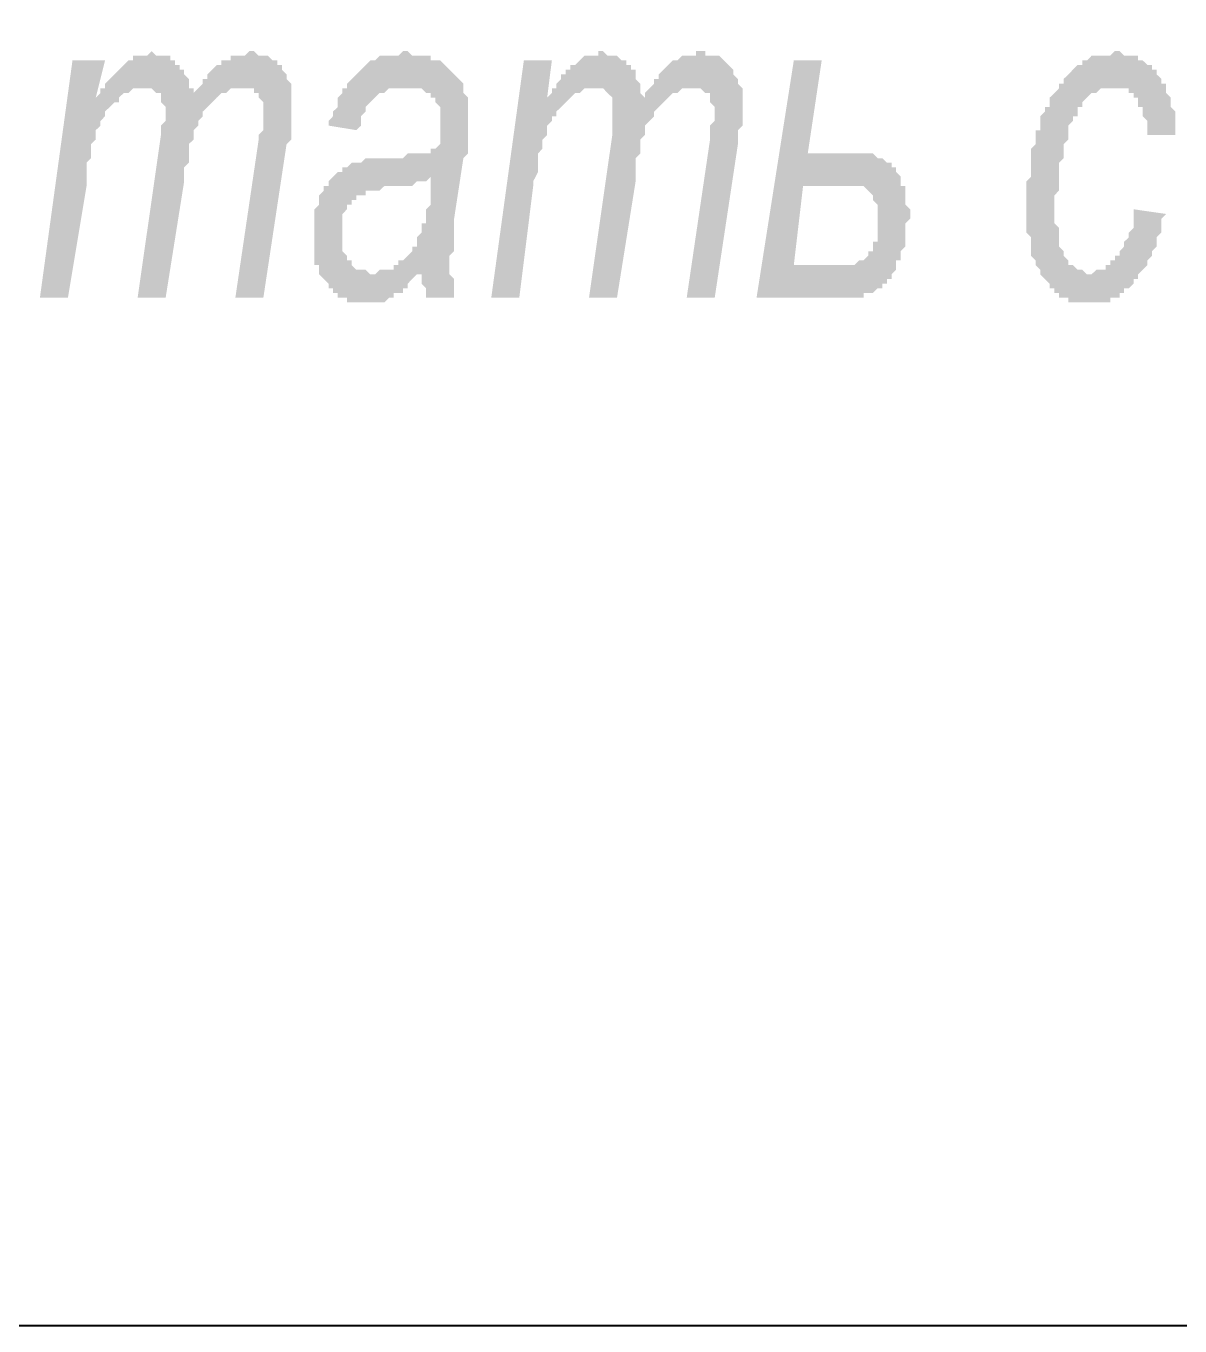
# Model space of a CAD drawing. Header units: millimetres. Extents: x 1372 to 666090, y 1285 to 31551.
# Drawn here: x 508545 to 509580, y 2747 to 3913 of the extents above; entities that cross this region are included whole.
import ezdxf

# ---------------------------------------------------------------- set-up
doc = ezdxf.new("R2010")
doc.units = ezdxf.units.MM
doc.layers.add('PDF _2D-чертеж - Общий_Ном._пера__21', color=7, linetype='Continuous')
doc.layers.add('PDF _75-АЗ Штамп', color=7, linetype='Continuous')

msp = doc.modelspace()

# ---------------------------------------------------------------- hatches: boundary and pattern name
at = {"layer": 'PDF _75-АЗ Штамп', "transparency": 33554559}
for points in [[(508557.6, 3669.2), (508586.8, 3881.9), (508616, 3881.9), (508607.7, 3848.6), (508611.9, 3852.7), (508611.9, 3856.9), (508616, 3856.9), (508616, 3861.1), (508620.2, 3865.3), (508624.4, 3869.4), (508624.4, 3869.4), (508628.5, 3873.6), (508628.5, 3873.6), (508632.7, 3877.8), (508632.7, 3877.8), (508632.7, 3877.8), (508636.9, 3881.9), (508641.1, 3881.9), (508641.1, 3886.1), (508645.2, 3886.1), (508649.4, 3886.1), (508649.4, 3886.1), (508653.6, 3886.1), (508657.7, 3890.3), (508657.7, 3890.3), (508661.9, 3886.1), (508666.1, 3886.1), (508666.1, 3886.1), (508670.3, 3886.1), (508674.4, 3886.1), (508674.4, 3881.9), (508678.6, 3881.9), (508678.6, 3877.8), (508682.8, 3877.8), (508682.8, 3873.6), (508686.9, 3873.6), (508686.9, 3869.4), (508691.1, 3865.3), (508691.1, 3861.1), (508691.1, 3856.9), (508695.3, 3856.9), (508695.3, 3852.7), (508695.3, 3848.6), (508695.3, 3852.7), (508699.5, 3856.9), (508699.5, 3856.9), (508703.6, 3861.1), (508703.6, 3865.3), (508707.8, 3865.3), (508707.8, 3869.4), (508712, 3873.6), (508712, 3873.6), (508716.1, 3877.8), (508720.3, 3877.8), (508720.3, 3877.8), (508720.3, 3881.9), (508724.5, 3881.9), (508728.7, 3881.9), (508728.7, 3886.1), (508732.8, 3886.1), (508737, 3886.1), (508737, 3886.1), (508741.2, 3886.1), (508745.3, 3890.3), (508745.3, 3890.3), (508749.5, 3890.3), (508753.7, 3886.1), (508753.7, 3886.1), (508757.9, 3886.1), (508762, 3886.1), (508762, 3886.1), (508766.2, 3881.9), (508770.4, 3881.9), (508770.4, 3877.8), (508774.5, 3877.8), (508774.5, 3873.6), (508774.5, 3873.6), (508778.7, 3869.4), (508778.7, 3865.3), (508778.7, 3865.3), (508782.9, 3861.1), (508782.9, 3856.9), (508782.9, 3852.7), (508782.9, 3848.6), (508782.9, 3844.4), (508782.9, 3840.2), (508782.9, 3836.1), (508782.9, 3831.9), (508782.9, 3831.9), (508782.9, 3827.7), (508782.9, 3823.5), (508782.9, 3819.4), (508782.9, 3811), (508778.7, 3806.9), (508778.7, 3806.9), (508757.9, 3669.2), (508732.8, 3669.2), (508753.7, 3811), (508753.7, 3815.2), (508757.9, 3819.4), (508757.9, 3823.5), (508757.9, 3827.7), (508757.9, 3831.9), (508757.9, 3836.1), (508757.9, 3836.1), (508757.9, 3840.2), (508757.9, 3844.4), (508753.7, 3848.6), (508753.7, 3848.6), (508753.7, 3852.7), (508749.5, 3852.7), (508749.5, 3856.9), (508745.3, 3856.9), (508741.2, 3856.9), (508741.2, 3856.9), (508741.2, 3856.9), (508737, 3856.9), (508732.8, 3856.9), (508732.8, 3856.9), (508728.7, 3856.9), (508724.5, 3852.7), (508724.5, 3852.7), (508720.3, 3852.7), (508716.1, 3848.6), (508716.1, 3848.6), (508712, 3844.4), (508712, 3844.4), (508707.8, 3840.2), (508707.8, 3840.2), (508703.6, 3836.1), (508703.6, 3831.9), (508699.5, 3827.7), (508699.5, 3827.7), (508699.5, 3823.5), (508699.5, 3823.5), (508695.3, 3819.4), (508695.3, 3815.2), (508695.3, 3815.2), (508695.3, 3811), (508691.1, 3806.9), (508691.1, 3802.7), (508691.1, 3798.5), (508691.1, 3794.3), (508691.1, 3790.2), (508686.9, 3786), (508686.9, 3781.8), (508686.9, 3777.7), (508686.9, 3773.5), (508670.3, 3669.2), (508645.2, 3669.2), (508666.1, 3815.2), (508666.1, 3819.4), (508666.1, 3823.5), (508670.3, 3827.7), (508670.3, 3831.9), (508670.3, 3836.1), (508670.3, 3836.1), (508670.3, 3840.2), (508666.1, 3844.4), (508666.1, 3848.6), (508666.1, 3848.6), (508666.1, 3852.7), (508661.9, 3852.7), (508657.7, 3856.9), (508657.7, 3856.9), (508653.6, 3856.9), (508653.6, 3856.9), (508649.4, 3856.9), (508645.2, 3856.9), (508645.2, 3856.9), (508641.1, 3856.9), (508636.9, 3852.7), (508636.9, 3852.7), (508632.7, 3852.7), (508628.5, 3848.6), (508628.5, 3848.6), (508628.5, 3844.4), (508624.4, 3844.4), (508620.2, 3840.2), (508620.2, 3840.2), (508616, 3836.1), (508616, 3831.9), (508616, 3831.9), (508611.9, 3827.7), (508611.9, 3823.5), (508607.7, 3819.4), (508607.7, 3819.4), (508607.7, 3815.2), (508607.7, 3811), (508603.5, 3806.9), (508603.5, 3806.9), (508603.5, 3802.7), (508603.5, 3798.5), (508603.5, 3794.3), (508599.4, 3790.2), (508599.4, 3786), (508599.4, 3781.8), (508599.4, 3773.5), (508599.4, 3769.3), (508599.4, 3769.3), (508582.7, 3669.2)], [(508962.2, 3669.2), (508991.4, 3881.9), (509016.5, 3881.9), (509012.3, 3848.6), (509016.5, 3852.7), (509016.5, 3856.9), (509020.6, 3856.9), (509020.6, 3861.1), (509024.8, 3865.3), (509024.8, 3869.4), (509029, 3869.4), (509029, 3873.6), (509033.2, 3873.6), (509033.2, 3877.8), (509037.3, 3877.8), (509037.3, 3877.8), (509041.5, 3881.9), (509041.5, 3881.9), (509045.7, 3886.1), (509049.8, 3886.1), (509049.8, 3886.1), (509054, 3886.1), (509058.2, 3886.1), (509058.2, 3890.3), (509062.4, 3890.3), (509066.5, 3886.1), (509066.5, 3886.1), (509070.7, 3886.1), (509074.9, 3886.1), (509074.9, 3886.1), (509079, 3881.9), (509083.2, 3881.9), (509083.2, 3877.8), (509087.4, 3877.8), (509087.4, 3873.6), (509091.6, 3873.6), (509091.6, 3869.4), (509091.6, 3865.3), (509095.7, 3861.1), (509095.7, 3856.9), (509095.7, 3856.9), (509095.7, 3852.7), (509099.9, 3848.6), (509099.9, 3852.7), (509104.1, 3856.9), (509104.1, 3856.9), (509108.2, 3861.1), (509108.2, 3865.3), (509112.4, 3865.3), (509112.4, 3869.4), (509116.6, 3873.6), (509116.6, 3873.6), (509120.7, 3877.8), (509120.7, 3877.8), (509120.7, 3877.8), (509124.9, 3881.9), (509129.1, 3881.9), (509129.1, 3881.9), (509133.3, 3886.1), (509137.4, 3886.1), (509137.4, 3886.1), (509141.6, 3886.1), (509145.8, 3886.1), (509145.8, 3890.3), (509149.9, 3890.3), (509154.1, 3890.3), (509154.1, 3886.1), (509158.3, 3886.1), (509162.5, 3886.1), (509166.6, 3886.1), (509166.6, 3886.1), (509170.8, 3881.9), (509170.8, 3881.9), (509175, 3877.8), (509175, 3877.8), (509179.1, 3873.6), (509179.1, 3873.6), (509179.1, 3869.4), (509183.3, 3865.3), (509183.3, 3865.3), (509183.3, 3861.1), (509187.5, 3856.9), (509187.5, 3852.7), (509187.5, 3848.6), (509187.5, 3844.4), (509187.5, 3840.2), (509187.5, 3836.1), (509187.5, 3831.9), (509187.5, 3831.9), (509187.5, 3827.7), (509187.5, 3823.5), (509183.3, 3819.4), (509183.3, 3811), (509183.3, 3806.9), (509183.3, 3806.9), (509162.5, 3669.2), (509137.4, 3669.2), (509158.3, 3811), (509158.3, 3815.2), (509158.3, 3819.4), (509158.3, 3823.5), (509162.5, 3827.7), (509162.5, 3831.9), (509162.5, 3836.1), (509162.5, 3836.1), (509162.5, 3840.2), (509158.3, 3844.4), (509158.3, 3848.6), (509158.3, 3848.6), (509158.3, 3852.7), (509154.1, 3852.7), (509149.9, 3856.9), (509149.9, 3856.9), (509145.8, 3856.9), (509141.6, 3856.9), (509141.6, 3856.9), (509141.6, 3856.9), (509137.4, 3856.9), (509133.3, 3856.9), (509133.3, 3856.9), (509129.1, 3852.7), (509124.9, 3852.7), (509124.9, 3852.7), (509120.7, 3848.6), (509120.7, 3848.6), (509116.6, 3844.4), (509116.6, 3844.4), (509112.4, 3840.2), (509112.4, 3840.2), (509108.2, 3836.1), (509108.2, 3831.9), (509104.1, 3827.7), (509104.1, 3827.7), (509099.9, 3823.5), (509099.9, 3823.5), (509099.9, 3819.4), (509099.9, 3815.2), (509099.9, 3815.2), (509095.7, 3811), (509095.7, 3806.9), (509095.7, 3802.7), (509095.7, 3798.5), (509091.6, 3794.3), (509091.6, 3790.2), (509091.6, 3786), (509091.6, 3781.8), (509091.6, 3777.7), (509091.6, 3773.5), (509074.9, 3669.2), (509049.8, 3669.2), (509070.7, 3815.2), (509070.7, 3819.4), (509070.7, 3823.5), (509070.7, 3827.7), (509070.7, 3831.9), (509070.7, 3836.1), (509070.7, 3836.1), (509070.7, 3840.2), (509070.7, 3844.4), (509070.7, 3848.6), (509070.7, 3848.6), (509066.5, 3852.7), (509066.5, 3852.7), (509062.4, 3856.9), (509062.4, 3856.9), (509058.2, 3856.9), (509054, 3856.9), (509054, 3856.9), (509049.8, 3856.9), (509045.7, 3856.9), (509045.7, 3856.9), (509041.5, 3852.7), (509041.5, 3852.7), (509037.3, 3852.7), (509033.2, 3848.6), (509033.2, 3848.6), (509029, 3844.4), (509029, 3844.4), (509024.8, 3840.2), (509024.8, 3840.2), (509020.6, 3836.1), (509020.6, 3831.9), (509016.5, 3831.9), (509016.5, 3827.7), (509012.3, 3823.5), (509012.3, 3819.4), (509012.3, 3819.4), (509012.3, 3815.2), (509008.1, 3811), (509008.1, 3806.9), (509008.1, 3806.9), (509008.1, 3802.7), (509004, 3798.5), (509004, 3794.3), (509004, 3790.2), (509004, 3786), (509004, 3781.8), (508999.8, 3773.5), (508999.8, 3769.3), (508999.8, 3769.3), (508987.3, 3669.2)], [(509537.9, 3748.5), (509567.1, 3744.3), (509562.9, 3740.1), (509562.9, 3736), (509562.9, 3731.8), (509562.9, 3727.6), (509558.7, 3723.4), (509558.7, 3719.3), (509558.7, 3715.1), (509554.6, 3710.9), (509554.6, 3706.8), (509550.4, 3702.6), (509550.4, 3702.6), (509550.4, 3698.4), (509546.2, 3694.2), (509546.2, 3694.2), (509542, 3690.1), (509542, 3685.9), (509537.9, 3685.9), (509537.9, 3681.7), (509537.9, 3681.7), (509533.7, 3677.6), (509529.5, 3677.6), (509529.5, 3673.4), (509525.4, 3673.4), (509525.4, 3669.2), (509521.2, 3669.2), (509517, 3669.2), (509517, 3665), (509512.8, 3665), (509508.7, 3665), (509508.7, 3665), (509504.5, 3665), (509500.3, 3665), (509500.3, 3665), (509496.2, 3665), (509496.2, 3665), (509492, 3665), (509487.8, 3665), (509483.6, 3665), (509483.6, 3665), (509479.5, 3665), (509479.5, 3669.2), (509475.3, 3669.2), (509471.1, 3669.2), (509471.1, 3673.4), (509467, 3673.4), (509467, 3677.6), (509462.8, 3677.6), (509462.8, 3681.7), (509458.6, 3685.9), (509458.6, 3685.9), (509454.4, 3690.1), (509454.4, 3690.1), (509454.4, 3694.2), (509450.3, 3698.4), (509450.3, 3702.6), (509450.3, 3702.6), (509446.1, 3706.8), (509446.1, 3710.9), (509446.1, 3715.1), (509446.1, 3719.3), (509446.1, 3723.4), (509441.9, 3727.6), (509441.9, 3731.8), (509441.9, 3736), (509441.9, 3740.1), (509441.9, 3744.3), (509441.9, 3748.5), (509441.9, 3748.5), (509441.9, 3752.6), (509441.9, 3756.8), (509441.9, 3761), (509441.9, 3765.2), (509441.9, 3769.3), (509441.9, 3773.5), (509446.1, 3777.7), (509446.1, 3781.8), (509446.1, 3786), (509446.1, 3790.2), (509446.1, 3794.3), (509446.1, 3798.5), (509446.1, 3802.7), (509450.3, 3806.9), (509450.3, 3811), (509450.3, 3815.2), (509450.3, 3819.4), (509454.4, 3819.4), (509454.4, 3823.5), (509454.4, 3827.7), (509454.4, 3831.9), (509458.6, 3836.1), (509458.6, 3840.2), (509462.8, 3840.2), (509462.8, 3844.4), (509462.8, 3848.6), (509467, 3852.7), (509467, 3852.7), (509471.1, 3856.9), (509471.1, 3861.1), (509475.3, 3861.1), (509475.3, 3865.3), (509479.5, 3869.4), (509479.5, 3869.4), (509479.5, 3869.4), (509483.6, 3873.6), (509483.6, 3873.6), (509487.8, 3877.8), (509492, 3877.8), (509492, 3881.9), (509496.2, 3881.9), (509496.2, 3881.9), (509500.3, 3886.1), (509504.5, 3886.1), (509504.5, 3886.1), (509508.7, 3886.1), (509512.8, 3886.1), (509512.8, 3886.1), (509517, 3886.1), (509521.2, 3890.3), (509521.2, 3890.3), (509525.4, 3890.3), (509529.5, 3886.1), (509529.5, 3886.1), (509533.7, 3886.1), (509537.9, 3886.1), (509542, 3886.1), (509542, 3881.9), (509546.2, 3881.9), (509546.2, 3881.9), (509550.4, 3877.8), (509554.6, 3877.8), (509554.6, 3873.6), (509558.7, 3873.6), (509558.7, 3869.4), (509558.7, 3869.4), (509562.9, 3865.3), (509562.9, 3861.1), (509567.1, 3861.1), (509567.1, 3856.9), (509567.1, 3852.7), (509571.2, 3848.6), (509571.2, 3844.4), (509571.2, 3844.4), (509571.2, 3840.2), (509575.4, 3836.1), (509575.4, 3831.9), (509575.4, 3827.7), (509575.4, 3823.5), (509575.4, 3819.4), (509575.4, 3815.2), (509550.4, 3815.2), (509550.4, 3819.4), (509550.4, 3823.5), (509550.4, 3827.7), (509546.2, 3831.9), (509546.2, 3836.1), (509546.2, 3840.2), (509542, 3840.2), (509542, 3844.4), (509542, 3848.6), (509537.9, 3848.6), (509537.9, 3852.7), (509533.7, 3852.7), (509533.7, 3856.9), (509529.5, 3856.9), (509525.4, 3856.9), (509525.4, 3856.9), (509521.2, 3856.9), (509521.2, 3856.9), (509517, 3856.9), (509512.8, 3856.9), (509512.8, 3856.9), (509508.7, 3856.9), (509504.5, 3852.7), (509504.5, 3852.7), (509500.3, 3852.7), (509496.2, 3848.6), (509496.2, 3848.6), (509492, 3844.4), (509492, 3844.4), (509492, 3840.2), (509487.8, 3840.2), (509487.8, 3836.1), (509487.8, 3831.9), (509483.6, 3831.9), (509483.6, 3827.7), (509479.5, 3823.5), (509479.5, 3819.4), (509479.5, 3815.2), (509479.5, 3811), (509475.3, 3806.9), (509475.3, 3802.7), (509475.3, 3802.7), (509475.3, 3798.5), (509475.3, 3794.3), (509471.1, 3790.2), (509471.1, 3786), (509471.1, 3781.8), (509471.1, 3777.7), (509471.1, 3773.5), (509471.1, 3769.3), (509471.1, 3765.2), (509467, 3761), (509467, 3756.8), (509467, 3752.6), (509467, 3748.5), (509467, 3748.5), (509467, 3740.1), (509467, 3736), (509471.1, 3731.8), (509471.1, 3727.6), (509471.1, 3723.4), (509471.1, 3719.3), (509471.1, 3715.1), (509471.1, 3715.1), (509475.3, 3710.9), (509475.3, 3706.8), (509475.3, 3706.8), (509479.5, 3702.6), (509479.5, 3698.4), (509483.6, 3698.4), (509487.8, 3694.2), (509487.8, 3694.2), (509492, 3694.2), (509492, 3694.2), (509496.2, 3690.1), (509496.2, 3690.1), (509500.3, 3690.1), (509504.5, 3694.2), (509504.5, 3694.2), (509508.7, 3694.2), (509512.8, 3694.2), (509512.8, 3698.4), (509517, 3698.4), (509517, 3702.6), (509521.2, 3702.6), (509521.2, 3706.8), (509525.4, 3706.8), (509525.4, 3710.9), (509525.4, 3710.9), (509529.5, 3715.1), (509529.5, 3719.3), (509533.7, 3723.4), (509533.7, 3727.6), (509533.7, 3727.6), (509537.9, 3731.8), (509537.9, 3736), (509537.9, 3740.1), (509537.9, 3748.5), (509537.9, 3748.5)]]:
    msp.add_hatch(color=256, dxfattribs=at).paths.add_polyline_path(points)
h = msp.add_hatch(color=256, dxfattribs=at)
h.paths.add_polyline_path([(508899.7, 3694.2), (508899.7, 3690.1), (508895.5, 3690.1), (508891.3, 3685.9), (508891.3, 3685.9), (508887.2, 3681.7), (508887.2, 3677.6), (508883, 3677.6), (508883, 3673.4), (508878.8, 3673.4), (508874.6, 3673.4), (508874.6, 3669.2), (508870.5, 3669.2), (508870.5, 3669.2), (508866.3, 3665), (508862.1, 3665), (508862.1, 3665), (508858, 3665), (508853.8, 3665), (508853.8, 3665), (508849.6, 3665), (508849.6, 3665), (508845.5, 3665), (508841.3, 3665), (508841.3, 3665), (508837.1, 3665), (508832.9, 3665), (508832.9, 3669.2), (508828.8, 3669.2), (508824.6, 3669.2), (508824.6, 3673.4), (508820.4, 3673.4), (508820.4, 3677.6), (508816.3, 3677.6), (508816.3, 3681.7), (508812.1, 3685.9), (508812.1, 3685.9), (508807.9, 3690.1), (508807.9, 3694.2), (508807.9, 3698.4), (508803.7, 3698.4), (508803.7, 3702.6), (508803.7, 3706.8), (508803.7, 3710.9), (508803.7, 3715.1), (508803.7, 3719.3), (508803.7, 3723.4), (508803.7, 3727.6), (508803.7, 3731.8), (508803.7, 3736), (508803.7, 3740.1), (508803.7, 3744.3), (508803.7, 3744.3), (508803.7, 3748.5), (508807.9, 3752.6), (508807.9, 3756.8), (508807.9, 3756.8), (508807.9, 3761), (508812.1, 3765.2), (508812.1, 3769.3), (508816.3, 3769.3), (508816.3, 3773.5), (508820.4, 3777.7), (508820.4, 3777.7), (508824.6, 3781.8), (508824.6, 3781.8), (508828.8, 3781.8), (508828.8, 3786), (508832.9, 3786), (508837.1, 3790.2), (508837.1, 3790.2), (508841.3, 3790.2), (508845.5, 3790.2), (508845.5, 3790.2), (508849.6, 3794.3), (508849.6, 3794.3), (508853.8, 3794.3), (508853.8, 3794.3), (508858, 3794.3), (508858, 3794.3), (508862.1, 3794.3), (508866.3, 3794.3), (508870.5, 3794.3), (508874.6, 3794.3), (508878.8, 3794.3), (508878.8, 3794.3), (508883, 3794.3), (508887.2, 3798.5), (508891.3, 3798.5), (508895.5, 3798.5), (508895.5, 3798.5), (508899.7, 3798.5), (508903.8, 3798.5), (508903.8, 3798.5), (508908, 3798.5), (508908, 3802.7), (508912.2, 3802.7), (508912.2, 3802.7), (508912.2, 3802.7), (508916.4, 3806.9), (508916.4, 3811), (508916.4, 3815.2), (508916.4, 3819.4), (508916.4, 3823.5), (508916.4, 3827.7), (508916.4, 3827.7), (508916.4, 3831.9), (508916.4, 3836.1), (508916.4, 3840.2), (508912.2, 3844.4), (508912.2, 3844.4), (508912.2, 3848.6), (508908, 3848.6), (508908, 3852.7), (508903.8, 3852.7), (508899.7, 3856.9), (508899.7, 3856.9), (508895.5, 3856.9), (508891.3, 3856.9), (508891.3, 3856.9), (508887.2, 3856.9), (508883, 3856.9), (508878.8, 3856.9), (508878.8, 3856.9), (508874.6, 3856.9), (508870.5, 3856.9), (508870.5, 3856.9), (508866.3, 3852.7), (508862.1, 3852.7), (508862.1, 3852.7), (508858, 3848.6), (508858, 3848.6), (508853.8, 3844.4), (508853.8, 3844.4), (508849.6, 3840.2), (508849.6, 3836.1), (508849.6, 3836.1), (508845.5, 3831.9), (508845.5, 3827.7), (508845.5, 3823.5), (508841.3, 3819.4), (508841.3, 3819.4), (508816.3, 3823.5), (508816.3, 3827.7), (508820.4, 3831.9), (508820.4, 3836.1), (508820.4, 3836.1), (508824.6, 3840.2), (508824.6, 3844.4), (508824.6, 3848.6), (508828.8, 3852.7), (508828.8, 3856.9), (508832.9, 3856.9), (508832.9, 3861.1), (508837.1, 3865.3), (508837.1, 3865.3), (508841.3, 3869.4), (508841.3, 3869.4), (508841.3, 3869.4), (508845.5, 3873.6), (508845.5, 3873.6), (508849.6, 3877.8), (508849.6, 3877.8), (508853.8, 3881.9), (508858, 3881.9), (508858, 3881.9), (508862.1, 3886.1), (508862.1, 3886.1), (508866.3, 3886.1), (508870.5, 3886.1), (508874.6, 3886.1), (508874.6, 3886.1), (508878.8, 3886.1), (508883, 3890.3), (508887.2, 3890.3), (508887.2, 3890.3), (508887.2, 3890.3), (508891.3, 3886.1), (508895.5, 3886.1), (508899.7, 3886.1), (508899.7, 3886.1), (508903.8, 3886.1), (508908, 3886.1), (508908, 3881.9), (508912.2, 3881.9), (508916.4, 3881.9), (508916.4, 3881.9), (508920.5, 3877.8), (508920.5, 3877.8), (508924.7, 3873.6), (508924.7, 3873.6), (508928.9, 3869.4), (508928.9, 3869.4), (508933, 3865.3), (508933, 3865.3), (508937.2, 3861.1), (508937.2, 3856.9), (508937.2, 3852.7), (508941.4, 3848.6), (508941.4, 3848.6), (508941.4, 3844.4), (508941.4, 3840.2), (508941.4, 3836.1), (508941.4, 3831.9), (508941.4, 3827.7), (508941.4, 3823.5), (508941.4, 3819.4), (508941.4, 3819.4), (508941.4, 3815.2), (508941.4, 3811), (508941.4, 3806.9), (508941.4, 3798.5), (508937.2, 3794.3), (508937.2, 3794.3), (508928.9, 3740.1), (508928.9, 3736), (508928.9, 3727.6), (508928.9, 3723.4), (508928.9, 3719.3), (508928.9, 3715.1), (508928.9, 3710.9), (508924.7, 3706.8), (508924.7, 3702.6), (508924.7, 3702.6), (508924.7, 3698.4), (508924.7, 3698.4), (508924.7, 3694.2), (508924.7, 3690.1), (508928.9, 3685.9), (508928.9, 3681.7), (508928.9, 3677.6), (508928.9, 3673.4), (508928.9, 3669.2), (508928.9, 3669.2), (508903.8, 3669.2), (508903.8, 3673.4), (508903.8, 3673.4), (508903.8, 3677.6), (508899.7, 3681.7), (508899.7, 3685.9), (508899.7, 3694.2), (508899.7, 3694.2)], flags=0)
h.paths.add_polyline_path([(508908, 3777.7), (508908, 3777.7), (508903.8, 3773.5), (508903.8, 3773.5), (508899.7, 3773.5), (508899.7, 3773.5), (508895.5, 3773.5), (508895.5, 3773.5), (508891.3, 3769.3), (508887.2, 3769.3), (508887.2, 3769.3), (508883, 3769.3), (508878.8, 3769.3), (508878.8, 3769.3), (508874.6, 3769.3), (508870.5, 3769.3), (508866.3, 3769.3), (508862.1, 3765.2), (508862.1, 3765.2), (508858, 3765.2), (508853.8, 3765.2), (508853.8, 3765.2), (508849.6, 3765.2), (508849.6, 3761), (508845.5, 3761), (508845.5, 3761), (508841.3, 3761), (508841.3, 3756.8), (508837.1, 3756.8), (508837.1, 3752.6), (508832.9, 3752.6), (508832.9, 3748.5), (508832.9, 3748.5), (508828.8, 3744.3), (508828.8, 3740.1), (508828.8, 3736), (508828.8, 3731.8), (508828.8, 3727.6), (508828.8, 3727.6), (508828.8, 3723.4), (508828.8, 3719.3), (508828.8, 3715.1), (508828.8, 3710.9), (508832.9, 3706.8), (508832.9, 3706.8), (508832.9, 3702.6), (508837.1, 3702.6), (508837.1, 3698.4), (508837.1, 3698.4), (508841.3, 3694.2), (508845.5, 3694.2), (508845.5, 3694.2), (508849.6, 3694.2), (508853.8, 3690.1), (508858, 3690.1), (508858, 3690.1), (508858, 3690.1), (508862.1, 3694.2), (508866.3, 3694.2), (508866.3, 3694.2), (508870.5, 3694.2), (508874.6, 3694.2), (508874.6, 3698.4), (508878.8, 3698.4), (508878.8, 3702.6), (508883, 3702.6), (508887.2, 3706.8), (508887.2, 3706.8), (508891.3, 3710.9), (508891.3, 3715.1), (508895.5, 3715.1), (508895.5, 3719.3), (508895.5, 3723.4), (508899.7, 3727.6), (508899.7, 3727.6), (508899.7, 3731.8), (508899.7, 3736), (508903.8, 3736), (508903.8, 3740.1), (508903.8, 3744.3), (508903.8, 3748.5), (508908, 3752.6), (508908, 3756.8), (508908, 3761), (508908, 3765.2), (508908, 3769.3), (508908, 3773.5), (508908, 3777.7)], flags=0)
h = msp.add_hatch(color=256, dxfattribs=at)
h.paths.add_polyline_path([(509233.4, 3881.9), (509258.4, 3881.9), (509245.9, 3798.5), (509275.1, 3798.5), (509279.3, 3798.5), (509283.4, 3798.5), (509287.6, 3798.5), (509287.6, 3798.5), (509291.8, 3798.5), (509295.9, 3798.5), (509300.1, 3798.5), (509300.1, 3798.5), (509304.3, 3798.5), (509304.3, 3798.5), (509308.5, 3794.3), (509308.5, 3794.3), (509312.6, 3794.3), (509312.6, 3794.3), (509312.6, 3794.3), (509316.8, 3790.2), (509321, 3790.2), (509321, 3786), (509325.1, 3786), (509325.1, 3781.8), (509329.3, 3777.7), (509329.3, 3773.5), (509329.3, 3773.5), (509329.3, 3769.3), (509333.5, 3769.3), (509333.5, 3765.2), (509333.5, 3761), (509333.5, 3756.8), (509333.5, 3752.6), (509337.7, 3748.5), (509337.7, 3744.3), (509337.7, 3744.3), (509337.7, 3740.1), (509333.5, 3736), (509333.5, 3731.8), (509333.5, 3727.6), (509333.5, 3723.4), (509333.5, 3719.3), (509333.5, 3715.1), (509329.3, 3710.9), (509329.3, 3706.8), (509329.3, 3702.6), (509325.1, 3702.6), (509325.1, 3698.4), (509325.1, 3694.2), (509321, 3690.1), (509321, 3685.9), (509316.8, 3685.9), (509316.8, 3681.7), (509312.6, 3681.7), (509312.6, 3677.6), (509308.5, 3677.6), (509304.3, 3673.4), (509304.3, 3673.4), (509304.3, 3673.4), (509300.1, 3673.4), (509300.1, 3673.4), (509295.9, 3673.4), (509295.9, 3669.2), (509291.8, 3669.2), (509287.6, 3669.2), (509287.6, 3669.2), (509283.4, 3669.2), (509279.3, 3669.2), (509275.1, 3669.2), (509275.1, 3669.2), (509270.9, 3669.2), (509266.7, 3669.2), (509200, 3669.2)], flags=0)
h.paths.add_polyline_path([(509233.4, 3698.4), (509262.6, 3698.4), (509266.7, 3698.4), (509270.9, 3698.4), (509275.1, 3698.4), (509279.3, 3698.4), (509279.3, 3698.4), (509283.4, 3698.4), (509287.6, 3698.4), (509287.6, 3698.4), (509291.8, 3702.6), (509291.8, 3702.6), (509295.9, 3702.6), (509295.9, 3702.6), (509300.1, 3706.8), (509300.1, 3710.9), (509304.3, 3710.9), (509304.3, 3715.1), (509304.3, 3719.3), (509308.5, 3719.3), (509308.5, 3723.4), (509308.5, 3727.6), (509308.5, 3731.8), (509308.5, 3736), (509308.5, 3736), (509308.5, 3740.1), (509308.5, 3744.3), (509308.5, 3748.5), (509308.5, 3752.6), (509304.3, 3756.8), (509304.3, 3756.8), (509304.3, 3761), (509300.1, 3765.2), (509300.1, 3765.2), (509295.9, 3769.3), (509295.9, 3769.3), (509291.8, 3769.3), (509291.8, 3769.3), (509287.6, 3769.3), (509283.4, 3769.3), (509283.4, 3769.3), (509279.3, 3769.3), (509275.1, 3769.3), (509270.9, 3769.3), (509241.7, 3769.3)], flags=0)

# ---------------------------------------------------------------- linework, layer by layer
at = {"layer": 'PDF _2D-чертеж - Общий_Ном._пера__21', "lineweight": 40}
msp.add_lwpolyline([(502246.6, 30865.3), (541355.6, 30865.3), (541355.6, 2747.4), (502246.6, 2747.4)], close=True, dxfattribs=at)

doc.saveas('drawing.dxf')
